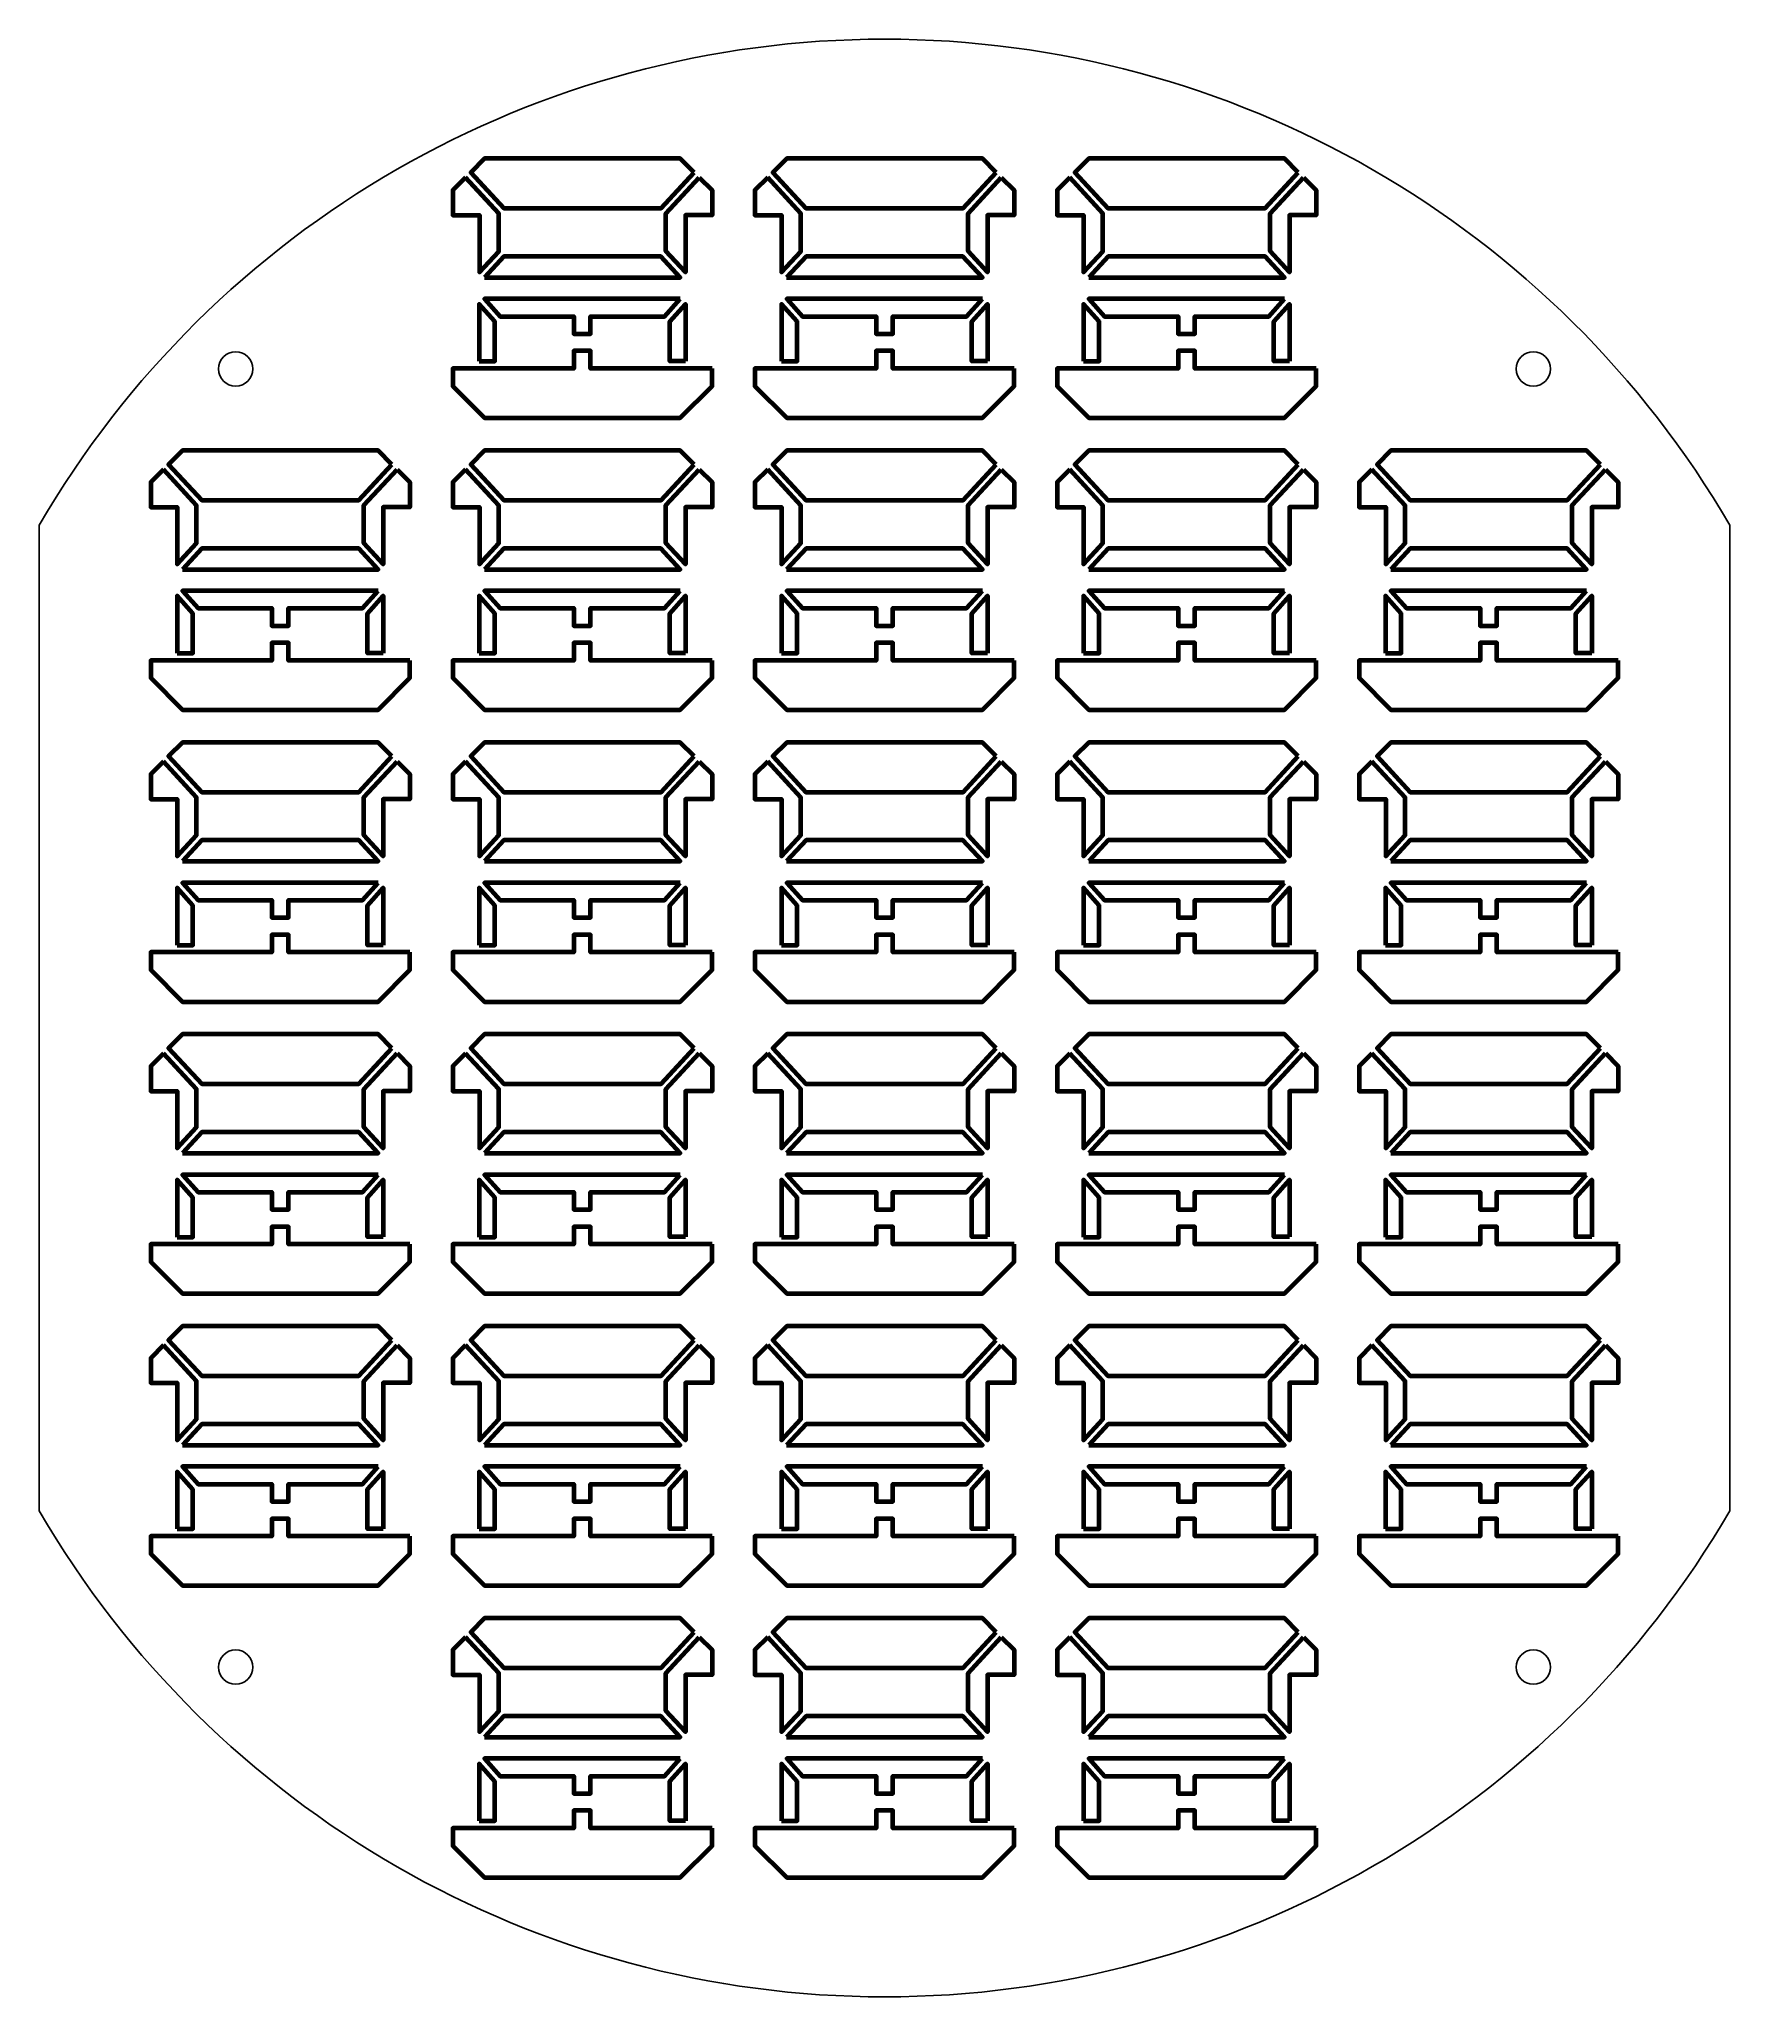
# Model space of a CAD drawing. Header units: millimetres. Extents: x 2372 to 2569, y 1689 to 1917.
import ezdxf

# ---------------------------------------------------------------- set-up
doc = ezdxf.new("R2010")
doc.units = ezdxf.units.MM
doc.layers.add('mask_hole', color=100, linetype='Continuous')
doc.layers.add('mask_outline', color=10, linetype='Continuous')
doc.layers.add('mask_stencil', color=30, linetype='Continuous', lineweight=70)

msp = doc.modelspace()

# ---------------------------------------------------------------- linework, layer by layer
at = {"layer": 'mask_hole'}
for centre in [(2395.34, 1878.88), (2546.54, 1878.88), (2395.34, 1727.68), (2546.54, 1727.68)]:
    msp.add_circle(centre, 2, dxfattribs=at)
at = {"layer": 'mask_outline'}
for p, q in [((2372.44, 1745.88), (2372.44, 1860.68)), ((2569.44, 1860.67), (2569.44, 1745.9))]:
    msp.add_line(p, q, dxfattribs=at)
for start, end in [(30.2232, 149.7686), (210.2314, 329.7768)]:
    msp.add_arc((2470.94, 1803.28), 114, start, end, dxfattribs=at)
at = {"layer": 'mask_stencil'}
for points in [[(2448.75, 1901.76), (2447.14, 1903.38), (2424.35, 1903.38), (2422.73, 1901.76), (2426.58, 1897.6), (2444.9, 1897.6), (2448.75, 1901.76)], [(2483.95, 1901.76), (2482.34, 1903.38), (2459.55, 1903.38), (2457.93, 1901.76), (2461.78, 1897.6), (2480.1, 1897.6), (2483.95, 1901.76)], [(2519.15, 1901.76), (2517.54, 1903.38), (2494.75, 1903.38), (2493.13, 1901.76), (2496.98, 1897.6), (2515.3, 1897.6), (2519.15, 1901.76)], [(2422.13, 1901.16), (2420.64, 1899.68), (2420.64, 1896.78), (2423.74, 1896.78), (2423.74, 1890.13), (2425.99, 1892.57), (2425.99, 1896.98), (2422.13, 1901.16)], [(2449.35, 1901.17), (2450.84, 1899.68), (2450.84, 1896.78), (2447.74, 1896.78), (2447.74, 1890.13), (2445.48, 1892.58), (2445.48, 1896.99), (2449.35, 1901.17)], [(2457.33, 1901.16), (2455.84, 1899.68), (2455.84, 1896.78), (2458.94, 1896.78), (2458.94, 1890.13), (2461.19, 1892.57), (2461.19, 1896.98), (2457.33, 1901.16)], [(2484.55, 1901.17), (2486.04, 1899.68), (2486.04, 1896.78), (2482.94, 1896.78), (2482.94, 1890.13), (2480.68, 1892.58), (2480.68, 1896.99), (2484.55, 1901.17)], [(2492.53, 1901.16), (2491.04, 1899.68), (2491.04, 1896.78), (2494.14, 1896.78), (2494.14, 1890.13), (2496.39, 1892.57), (2496.39, 1896.98), (2492.53, 1901.16)], [(2519.75, 1901.17), (2521.24, 1899.68), (2521.24, 1896.78), (2518.14, 1896.78), (2518.14, 1890.13), (2515.88, 1892.58), (2515.88, 1896.99), (2519.75, 1901.17)], [(2424.33, 1889.53), (2447.15, 1889.53), (2444.88, 1891.98), (2426.6, 1891.98), (2424.33, 1889.53)], [(2459.53, 1889.53), (2482.35, 1889.53), (2480.08, 1891.98), (2461.8, 1891.98), (2459.53, 1889.53)], [(2494.73, 1889.53), (2517.55, 1889.53), (2515.28, 1891.98), (2497, 1891.98), (2494.73, 1889.53)], [(2423.72, 1879.77), (2425.55, 1879.77), (2425.55, 1884.38), (2423.72, 1886.43), (2423.72, 1879.77)], [(2447.14, 1887.03), (2424.34, 1887.03), (2426.17, 1885), (2434.76, 1885), (2434.76, 1882.97), (2436.7, 1882.97), (2436.7, 1885), (2445.31, 1885), (2447.14, 1887.03)], [(2447.74, 1879.78), (2445.91, 1879.78), (2445.91, 1884.39), (2447.74, 1886.43), (2447.74, 1879.78)], [(2458.92, 1879.77), (2460.75, 1879.77), (2460.75, 1884.38), (2458.92, 1886.43), (2458.92, 1879.77)], [(2482.34, 1887.03), (2459.54, 1887.03), (2461.37, 1885), (2469.96, 1885), (2469.96, 1882.97), (2471.9, 1882.97), (2471.9, 1885), (2480.51, 1885), (2482.34, 1887.03)], [(2482.94, 1879.78), (2481.11, 1879.78), (2481.11, 1884.39), (2482.94, 1886.43), (2482.94, 1879.78)], [(2494.12, 1879.77), (2495.95, 1879.77), (2495.95, 1884.38), (2494.12, 1886.43), (2494.12, 1879.77)], [(2517.54, 1887.03), (2494.74, 1887.03), (2496.57, 1885), (2505.16, 1885), (2505.16, 1882.97), (2507.1, 1882.97), (2507.1, 1885), (2515.71, 1885), (2517.54, 1887.03)], [(2518.14, 1879.78), (2516.31, 1879.78), (2516.31, 1884.39), (2518.14, 1886.43), (2518.14, 1879.78)], [(2450.84, 1878.93), (2436.7, 1878.93), (2436.7, 1880.97), (2434.76, 1880.97), (2434.76, 1878.93), (2420.65, 1878.93), (2420.65, 1876.88), (2424.35, 1873.18), (2447.14, 1873.18), (2450.84, 1876.88), (2450.84, 1878.93)], [(2486.04, 1878.93), (2471.9, 1878.93), (2471.9, 1880.97), (2469.96, 1880.97), (2469.96, 1878.93), (2455.85, 1878.93), (2455.85, 1876.88), (2459.55, 1873.18), (2482.34, 1873.18), (2486.04, 1876.88), (2486.04, 1878.93)], [(2521.24, 1878.93), (2507.1, 1878.93), (2507.1, 1880.97), (2505.16, 1880.97), (2505.16, 1878.93), (2491.05, 1878.93), (2491.05, 1876.88), (2494.75, 1873.18), (2517.54, 1873.18), (2521.24, 1876.88), (2521.24, 1878.93)], [(2413.55, 1867.76), (2411.94, 1869.38), (2389.15, 1869.38), (2387.53, 1867.76), (2391.38, 1863.6), (2409.7, 1863.6), (2413.55, 1867.76)], [(2448.75, 1867.76), (2447.14, 1869.38), (2424.35, 1869.38), (2422.73, 1867.76), (2426.58, 1863.6), (2444.9, 1863.6), (2448.75, 1867.76)], [(2483.95, 1867.76), (2482.34, 1869.38), (2459.55, 1869.38), (2457.93, 1867.76), (2461.78, 1863.6), (2480.1, 1863.6), (2483.95, 1867.76)], [(2519.15, 1867.76), (2517.54, 1869.38), (2494.75, 1869.38), (2493.13, 1867.76), (2496.98, 1863.6), (2515.3, 1863.6), (2519.15, 1867.76)], [(2554.35, 1867.76), (2552.74, 1869.38), (2529.95, 1869.38), (2528.33, 1867.76), (2532.18, 1863.6), (2550.5, 1863.6), (2554.35, 1867.76)], [(2386.93, 1867.16), (2385.44, 1865.68), (2385.44, 1862.78), (2388.54, 1862.78), (2388.54, 1856.13), (2390.79, 1858.57), (2390.79, 1862.98), (2386.93, 1867.16)], [(2414.15, 1867.17), (2415.64, 1865.68), (2415.64, 1862.78), (2412.54, 1862.78), (2412.54, 1856.13), (2410.28, 1858.58), (2410.28, 1862.99), (2414.15, 1867.17)], [(2422.13, 1867.16), (2420.64, 1865.68), (2420.64, 1862.78), (2423.74, 1862.78), (2423.74, 1856.13), (2425.99, 1858.57), (2425.99, 1862.98), (2422.13, 1867.16)], [(2449.35, 1867.17), (2450.84, 1865.68), (2450.84, 1862.78), (2447.74, 1862.78), (2447.74, 1856.13), (2445.48, 1858.58), (2445.48, 1862.99), (2449.35, 1867.17)], [(2457.33, 1867.16), (2455.84, 1865.68), (2455.84, 1862.78), (2458.94, 1862.78), (2458.94, 1856.13), (2461.19, 1858.57), (2461.19, 1862.98), (2457.33, 1867.16)], [(2484.55, 1867.17), (2486.04, 1865.68), (2486.04, 1862.78), (2482.94, 1862.78), (2482.94, 1856.13), (2480.68, 1858.58), (2480.68, 1862.99), (2484.55, 1867.17)], [(2492.53, 1867.16), (2491.04, 1865.68), (2491.04, 1862.78), (2494.14, 1862.78), (2494.14, 1856.13), (2496.39, 1858.57), (2496.39, 1862.98), (2492.53, 1867.16)], [(2519.75, 1867.17), (2521.24, 1865.68), (2521.24, 1862.78), (2518.14, 1862.78), (2518.14, 1856.13), (2515.88, 1858.58), (2515.88, 1862.99), (2519.75, 1867.17)], [(2527.73, 1867.16), (2526.24, 1865.68), (2526.24, 1862.78), (2529.34, 1862.78), (2529.34, 1856.13), (2531.59, 1858.57), (2531.59, 1862.98), (2527.73, 1867.16)], [(2554.95, 1867.17), (2556.44, 1865.68), (2556.44, 1862.78), (2553.34, 1862.78), (2553.34, 1856.13), (2551.08, 1858.58), (2551.08, 1862.99), (2554.95, 1867.17)], [(2389.13, 1855.53), (2411.95, 1855.53), (2409.68, 1857.98), (2391.4, 1857.98), (2389.13, 1855.53)], [(2424.33, 1855.53), (2447.15, 1855.53), (2444.88, 1857.98), (2426.6, 1857.98), (2424.33, 1855.53)], [(2459.53, 1855.53), (2482.35, 1855.53), (2480.08, 1857.98), (2461.8, 1857.98), (2459.53, 1855.53)], [(2494.73, 1855.53), (2517.55, 1855.53), (2515.28, 1857.98), (2497, 1857.98), (2494.73, 1855.53)], [(2529.93, 1855.53), (2552.75, 1855.53), (2550.48, 1857.98), (2532.2, 1857.98), (2529.93, 1855.53)], [(2388.52, 1845.77), (2390.35, 1845.77), (2390.35, 1850.38), (2388.52, 1852.43), (2388.52, 1845.77)], [(2411.94, 1853.03), (2389.14, 1853.03), (2390.97, 1851), (2399.56, 1851), (2399.56, 1848.97), (2401.5, 1848.97), (2401.5, 1851), (2410.11, 1851), (2411.94, 1853.03)], [(2412.54, 1845.78), (2410.71, 1845.78), (2410.71, 1850.39), (2412.54, 1852.43), (2412.54, 1845.78)], [(2423.72, 1845.77), (2425.55, 1845.77), (2425.55, 1850.38), (2423.72, 1852.43), (2423.72, 1845.77)], [(2447.14, 1853.03), (2424.34, 1853.03), (2426.17, 1851), (2434.76, 1851), (2434.76, 1848.97), (2436.7, 1848.97), (2436.7, 1851), (2445.31, 1851), (2447.14, 1853.03)], [(2447.74, 1845.78), (2445.91, 1845.78), (2445.91, 1850.39), (2447.74, 1852.43), (2447.74, 1845.78)], [(2458.92, 1845.77), (2460.75, 1845.77), (2460.75, 1850.38), (2458.92, 1852.43), (2458.92, 1845.77)], [(2482.34, 1853.03), (2459.54, 1853.03), (2461.37, 1851), (2469.96, 1851), (2469.96, 1848.97), (2471.9, 1848.97), (2471.9, 1851), (2480.51, 1851), (2482.34, 1853.03)], [(2482.94, 1845.78), (2481.11, 1845.78), (2481.11, 1850.39), (2482.94, 1852.43), (2482.94, 1845.78)], [(2494.12, 1845.77), (2495.95, 1845.77), (2495.95, 1850.38), (2494.12, 1852.43), (2494.12, 1845.77)], [(2517.54, 1853.03), (2494.74, 1853.03), (2496.57, 1851), (2505.16, 1851), (2505.16, 1848.97), (2507.1, 1848.97), (2507.1, 1851), (2515.71, 1851), (2517.54, 1853.03)], [(2518.14, 1845.78), (2516.31, 1845.78), (2516.31, 1850.39), (2518.14, 1852.43), (2518.14, 1845.78)], [(2529.32, 1845.77), (2531.15, 1845.77), (2531.15, 1850.38), (2529.32, 1852.43), (2529.32, 1845.77)], [(2552.74, 1853.03), (2529.94, 1853.03), (2531.77, 1851), (2540.36, 1851), (2540.36, 1848.97), (2542.3, 1848.97), (2542.3, 1851), (2550.91, 1851), (2552.74, 1853.03)], [(2553.34, 1845.78), (2551.51, 1845.78), (2551.51, 1850.39), (2553.34, 1852.43), (2553.34, 1845.78)], [(2415.64, 1844.93), (2401.5, 1844.93), (2401.5, 1846.97), (2399.56, 1846.97), (2399.56, 1844.93), (2385.45, 1844.93), (2385.45, 1842.88), (2389.15, 1839.18), (2411.94, 1839.18), (2415.64, 1842.88), (2415.64, 1844.93)], [(2450.84, 1844.93), (2436.7, 1844.93), (2436.7, 1846.97), (2434.76, 1846.97), (2434.76, 1844.93), (2420.65, 1844.93), (2420.65, 1842.88), (2424.35, 1839.18), (2447.14, 1839.18), (2450.84, 1842.88), (2450.84, 1844.93)], [(2486.04, 1844.93), (2471.9, 1844.93), (2471.9, 1846.97), (2469.96, 1846.97), (2469.96, 1844.93), (2455.85, 1844.93), (2455.85, 1842.88), (2459.55, 1839.18), (2482.34, 1839.18), (2486.04, 1842.88), (2486.04, 1844.93)], [(2521.24, 1844.93), (2507.1, 1844.93), (2507.1, 1846.97), (2505.16, 1846.97), (2505.16, 1844.93), (2491.05, 1844.93), (2491.05, 1842.88), (2494.75, 1839.18), (2517.54, 1839.18), (2521.24, 1842.88), (2521.24, 1844.93)], [(2556.44, 1844.93), (2542.3, 1844.93), (2542.3, 1846.97), (2540.36, 1846.97), (2540.36, 1844.93), (2526.25, 1844.93), (2526.25, 1842.88), (2529.95, 1839.18), (2552.74, 1839.18), (2556.44, 1842.88), (2556.44, 1844.93)], [(2386.93, 1833.16), (2385.44, 1831.68), (2385.44, 1828.78), (2388.54, 1828.78), (2388.54, 1822.13), (2390.79, 1824.57), (2390.79, 1828.98), (2386.93, 1833.16)], [(2413.55, 1833.76), (2411.94, 1835.38), (2389.15, 1835.38), (2387.53, 1833.76), (2391.38, 1829.6), (2409.7, 1829.6), (2413.55, 1833.76)], [(2414.15, 1833.17), (2415.64, 1831.68), (2415.64, 1828.78), (2412.54, 1828.78), (2412.54, 1822.13), (2410.28, 1824.58), (2410.28, 1828.99), (2414.15, 1833.17)], [(2422.13, 1833.16), (2420.64, 1831.68), (2420.64, 1828.78), (2423.74, 1828.78), (2423.74, 1822.13), (2425.99, 1824.57), (2425.99, 1828.98), (2422.13, 1833.16)], [(2448.75, 1833.76), (2447.14, 1835.38), (2424.35, 1835.38), (2422.73, 1833.76), (2426.58, 1829.6), (2444.9, 1829.6), (2448.75, 1833.76)], [(2449.35, 1833.17), (2450.84, 1831.68), (2450.84, 1828.78), (2447.74, 1828.78), (2447.74, 1822.13), (2445.48, 1824.58), (2445.48, 1828.99), (2449.35, 1833.17)], [(2457.33, 1833.16), (2455.84, 1831.68), (2455.84, 1828.78), (2458.94, 1828.78), (2458.94, 1822.13), (2461.19, 1824.57), (2461.19, 1828.98), (2457.33, 1833.16)], [(2483.95, 1833.76), (2482.34, 1835.38), (2459.55, 1835.38), (2457.93, 1833.76), (2461.78, 1829.6), (2480.1, 1829.6), (2483.95, 1833.76)], [(2484.55, 1833.17), (2486.04, 1831.68), (2486.04, 1828.78), (2482.94, 1828.78), (2482.94, 1822.13), (2480.68, 1824.58), (2480.68, 1828.99), (2484.55, 1833.17)], [(2492.53, 1833.16), (2491.04, 1831.68), (2491.04, 1828.78), (2494.14, 1828.78), (2494.14, 1822.13), (2496.39, 1824.57), (2496.39, 1828.98), (2492.53, 1833.16)], [(2519.15, 1833.76), (2517.54, 1835.38), (2494.75, 1835.38), (2493.13, 1833.76), (2496.98, 1829.6), (2515.3, 1829.6), (2519.15, 1833.76)], [(2519.75, 1833.17), (2521.24, 1831.68), (2521.24, 1828.78), (2518.14, 1828.78), (2518.14, 1822.13), (2515.88, 1824.58), (2515.88, 1828.99), (2519.75, 1833.17)], [(2527.73, 1833.16), (2526.24, 1831.68), (2526.24, 1828.78), (2529.34, 1828.78), (2529.34, 1822.13), (2531.59, 1824.57), (2531.59, 1828.98), (2527.73, 1833.16)], [(2554.35, 1833.76), (2552.74, 1835.38), (2529.95, 1835.38), (2528.33, 1833.76), (2532.18, 1829.6), (2550.5, 1829.6), (2554.35, 1833.76)], [(2554.95, 1833.17), (2556.44, 1831.68), (2556.44, 1828.78), (2553.34, 1828.78), (2553.34, 1822.13), (2551.08, 1824.58), (2551.08, 1828.99), (2554.95, 1833.17)], [(2389.13, 1821.53), (2411.95, 1821.53), (2409.68, 1823.98), (2391.4, 1823.98), (2389.13, 1821.53)], [(2424.33, 1821.53), (2447.15, 1821.53), (2444.88, 1823.98), (2426.6, 1823.98), (2424.33, 1821.53)], [(2459.53, 1821.53), (2482.35, 1821.53), (2480.08, 1823.98), (2461.8, 1823.98), (2459.53, 1821.53)], [(2494.73, 1821.53), (2517.55, 1821.53), (2515.28, 1823.98), (2497, 1823.98), (2494.73, 1821.53)], [(2529.93, 1821.53), (2552.75, 1821.53), (2550.48, 1823.98), (2532.2, 1823.98), (2529.93, 1821.53)], [(2388.52, 1811.77), (2390.35, 1811.77), (2390.35, 1816.38), (2388.52, 1818.43), (2388.52, 1811.77)], [(2411.94, 1819.03), (2389.14, 1819.03), (2390.97, 1817), (2399.56, 1817), (2399.56, 1814.97), (2401.5, 1814.97), (2401.5, 1817), (2410.11, 1817), (2411.94, 1819.03)], [(2412.54, 1811.78), (2410.71, 1811.78), (2410.71, 1816.39), (2412.54, 1818.43), (2412.54, 1811.78)], [(2423.72, 1811.77), (2425.55, 1811.77), (2425.55, 1816.38), (2423.72, 1818.43), (2423.72, 1811.77)], [(2447.14, 1819.03), (2424.34, 1819.03), (2426.17, 1817), (2434.76, 1817), (2434.76, 1814.97), (2436.7, 1814.97), (2436.7, 1817), (2445.31, 1817), (2447.14, 1819.03)], [(2447.74, 1811.78), (2445.91, 1811.78), (2445.91, 1816.39), (2447.74, 1818.43), (2447.74, 1811.78)], [(2458.92, 1811.77), (2460.75, 1811.77), (2460.75, 1816.38), (2458.92, 1818.43), (2458.92, 1811.77)], [(2482.34, 1819.03), (2459.54, 1819.03), (2461.37, 1817), (2469.96, 1817), (2469.96, 1814.97), (2471.9, 1814.97), (2471.9, 1817), (2480.51, 1817), (2482.34, 1819.03)], [(2482.94, 1811.78), (2481.11, 1811.78), (2481.11, 1816.39), (2482.94, 1818.43), (2482.94, 1811.78)], [(2494.12, 1811.77), (2495.95, 1811.77), (2495.95, 1816.38), (2494.12, 1818.43), (2494.12, 1811.77)], [(2517.54, 1819.03), (2494.74, 1819.03), (2496.57, 1817), (2505.16, 1817), (2505.16, 1814.97), (2507.1, 1814.97), (2507.1, 1817), (2515.71, 1817), (2517.54, 1819.03)], [(2518.14, 1811.78), (2516.31, 1811.78), (2516.31, 1816.39), (2518.14, 1818.43), (2518.14, 1811.78)], [(2529.32, 1811.77), (2531.15, 1811.77), (2531.15, 1816.38), (2529.32, 1818.43), (2529.32, 1811.77)], [(2552.74, 1819.03), (2529.94, 1819.03), (2531.77, 1817), (2540.36, 1817), (2540.36, 1814.97), (2542.3, 1814.97), (2542.3, 1817), (2550.91, 1817), (2552.74, 1819.03)], [(2553.34, 1811.78), (2551.51, 1811.78), (2551.51, 1816.39), (2553.34, 1818.43), (2553.34, 1811.78)], [(2415.64, 1810.93), (2401.5, 1810.93), (2401.5, 1812.97), (2399.56, 1812.97), (2399.56, 1810.93), (2385.45, 1810.93), (2385.45, 1808.88), (2389.15, 1805.18), (2411.94, 1805.18), (2415.64, 1808.88), (2415.64, 1810.93)], [(2450.84, 1810.93), (2436.7, 1810.93), (2436.7, 1812.97), (2434.76, 1812.97), (2434.76, 1810.93), (2420.65, 1810.93), (2420.65, 1808.88), (2424.35, 1805.18), (2447.14, 1805.18), (2450.84, 1808.88), (2450.84, 1810.93)], [(2486.04, 1810.93), (2471.9, 1810.93), (2471.9, 1812.97), (2469.96, 1812.97), (2469.96, 1810.93), (2455.85, 1810.93), (2455.85, 1808.88), (2459.55, 1805.18), (2482.34, 1805.18), (2486.04, 1808.88), (2486.04, 1810.93)], [(2521.24, 1810.93), (2507.1, 1810.93), (2507.1, 1812.97), (2505.16, 1812.97), (2505.16, 1810.93), (2491.05, 1810.93), (2491.05, 1808.88), (2494.75, 1805.18), (2517.54, 1805.18), (2521.24, 1808.88), (2521.24, 1810.93)], [(2556.44, 1810.93), (2542.3, 1810.93), (2542.3, 1812.97), (2540.36, 1812.97), (2540.36, 1810.93), (2526.25, 1810.93), (2526.25, 1808.88), (2529.95, 1805.18), (2552.74, 1805.18), (2556.44, 1808.88), (2556.44, 1810.93)], [(2413.55, 1799.76), (2411.94, 1801.38), (2389.15, 1801.38), (2387.53, 1799.76), (2391.38, 1795.6), (2409.7, 1795.6), (2413.55, 1799.76)], [(2448.75, 1799.76), (2447.14, 1801.38), (2424.35, 1801.38), (2422.73, 1799.76), (2426.58, 1795.6), (2444.9, 1795.6), (2448.75, 1799.76)], [(2483.95, 1799.76), (2482.34, 1801.38), (2459.55, 1801.38), (2457.93, 1799.76), (2461.78, 1795.6), (2480.1, 1795.6), (2483.95, 1799.76)], [(2519.15, 1799.76), (2517.54, 1801.38), (2494.75, 1801.38), (2493.13, 1799.76), (2496.98, 1795.6), (2515.3, 1795.6), (2519.15, 1799.76)], [(2554.35, 1799.76), (2552.74, 1801.38), (2529.95, 1801.38), (2528.33, 1799.76), (2532.18, 1795.6), (2550.5, 1795.6), (2554.35, 1799.76)], [(2386.93, 1799.16), (2385.44, 1797.68), (2385.44, 1794.78), (2388.54, 1794.78), (2388.54, 1788.13), (2390.79, 1790.57), (2390.79, 1794.98), (2386.93, 1799.16)], [(2414.15, 1799.17), (2415.64, 1797.68), (2415.64, 1794.78), (2412.54, 1794.78), (2412.54, 1788.13), (2410.28, 1790.58), (2410.28, 1794.99), (2414.15, 1799.17)], [(2422.13, 1799.16), (2420.64, 1797.68), (2420.64, 1794.78), (2423.74, 1794.78), (2423.74, 1788.13), (2425.99, 1790.57), (2425.99, 1794.98), (2422.13, 1799.16)], [(2449.35, 1799.17), (2450.84, 1797.68), (2450.84, 1794.78), (2447.74, 1794.78), (2447.74, 1788.13), (2445.48, 1790.58), (2445.48, 1794.99), (2449.35, 1799.17)], [(2457.33, 1799.16), (2455.84, 1797.68), (2455.84, 1794.78), (2458.94, 1794.78), (2458.94, 1788.13), (2461.19, 1790.57), (2461.19, 1794.98), (2457.33, 1799.16)], [(2484.55, 1799.17), (2486.04, 1797.68), (2486.04, 1794.78), (2482.94, 1794.78), (2482.94, 1788.13), (2480.68, 1790.58), (2480.68, 1794.99), (2484.55, 1799.17)], [(2492.53, 1799.16), (2491.04, 1797.68), (2491.04, 1794.78), (2494.14, 1794.78), (2494.14, 1788.13), (2496.39, 1790.57), (2496.39, 1794.98), (2492.53, 1799.16)], [(2519.75, 1799.17), (2521.24, 1797.68), (2521.24, 1794.78), (2518.14, 1794.78), (2518.14, 1788.13), (2515.88, 1790.58), (2515.88, 1794.99), (2519.75, 1799.17)], [(2527.73, 1799.16), (2526.24, 1797.68), (2526.24, 1794.78), (2529.34, 1794.78), (2529.34, 1788.13), (2531.59, 1790.57), (2531.59, 1794.98), (2527.73, 1799.16)], [(2554.95, 1799.17), (2556.44, 1797.68), (2556.44, 1794.78), (2553.34, 1794.78), (2553.34, 1788.13), (2551.08, 1790.58), (2551.08, 1794.99), (2554.95, 1799.17)], [(2389.13, 1787.53), (2411.95, 1787.53), (2409.68, 1789.98), (2391.4, 1789.98), (2389.13, 1787.53)], [(2424.33, 1787.53), (2447.15, 1787.53), (2444.88, 1789.98), (2426.6, 1789.98), (2424.33, 1787.53)], [(2459.53, 1787.53), (2482.35, 1787.53), (2480.08, 1789.98), (2461.8, 1789.98), (2459.53, 1787.53)], [(2494.73, 1787.53), (2517.55, 1787.53), (2515.28, 1789.98), (2497, 1789.98), (2494.73, 1787.53)], [(2529.93, 1787.53), (2552.75, 1787.53), (2550.48, 1789.98), (2532.2, 1789.98), (2529.93, 1787.53)], [(2388.52, 1777.77), (2390.35, 1777.77), (2390.35, 1782.38), (2388.52, 1784.43), (2388.52, 1777.77)], [(2411.94, 1785.03), (2389.14, 1785.03), (2390.97, 1783), (2399.56, 1783), (2399.56, 1780.97), (2401.5, 1780.97), (2401.5, 1783), (2410.11, 1783), (2411.94, 1785.03)], [(2412.54, 1777.78), (2410.71, 1777.78), (2410.71, 1782.39), (2412.54, 1784.43), (2412.54, 1777.78)], [(2423.72, 1777.77), (2425.55, 1777.77), (2425.55, 1782.38), (2423.72, 1784.43), (2423.72, 1777.77)], [(2447.14, 1785.03), (2424.34, 1785.03), (2426.17, 1783), (2434.76, 1783), (2434.76, 1780.97), (2436.7, 1780.97), (2436.7, 1783), (2445.31, 1783), (2447.14, 1785.03)], [(2447.74, 1777.78), (2445.91, 1777.78), (2445.91, 1782.39), (2447.74, 1784.43), (2447.74, 1777.78)], [(2458.92, 1777.77), (2460.75, 1777.77), (2460.75, 1782.38), (2458.92, 1784.43), (2458.92, 1777.77)], [(2482.34, 1785.03), (2459.54, 1785.03), (2461.37, 1783), (2469.96, 1783), (2469.96, 1780.97), (2471.9, 1780.97), (2471.9, 1783), (2480.51, 1783), (2482.34, 1785.03)], [(2482.94, 1777.78), (2481.11, 1777.78), (2481.11, 1782.39), (2482.94, 1784.43), (2482.94, 1777.78)], [(2494.12, 1777.77), (2495.95, 1777.77), (2495.95, 1782.38), (2494.12, 1784.43), (2494.12, 1777.77)], [(2517.54, 1785.03), (2494.74, 1785.03), (2496.57, 1783), (2505.16, 1783), (2505.16, 1780.97), (2507.1, 1780.97), (2507.1, 1783), (2515.71, 1783), (2517.54, 1785.03)], [(2518.14, 1777.78), (2516.31, 1777.78), (2516.31, 1782.39), (2518.14, 1784.43), (2518.14, 1777.78)], [(2529.32, 1777.77), (2531.15, 1777.77), (2531.15, 1782.38), (2529.32, 1784.43), (2529.32, 1777.77)], [(2552.74, 1785.03), (2529.94, 1785.03), (2531.77, 1783), (2540.36, 1783), (2540.36, 1780.97), (2542.3, 1780.97), (2542.3, 1783), (2550.91, 1783), (2552.74, 1785.03)], [(2553.34, 1777.78), (2551.51, 1777.78), (2551.51, 1782.39), (2553.34, 1784.43), (2553.34, 1777.78)], [(2415.64, 1776.93), (2401.5, 1776.93), (2401.5, 1778.97), (2399.56, 1778.97), (2399.56, 1776.93), (2385.45, 1776.93), (2385.45, 1774.88), (2389.15, 1771.18), (2411.94, 1771.18), (2415.64, 1774.88), (2415.64, 1776.93)], [(2450.84, 1776.93), (2436.7, 1776.93), (2436.7, 1778.97), (2434.76, 1778.97), (2434.76, 1776.93), (2420.65, 1776.93), (2420.65, 1774.88), (2424.35, 1771.18), (2447.14, 1771.18), (2450.84, 1774.88), (2450.84, 1776.93)], [(2486.04, 1776.93), (2471.9, 1776.93), (2471.9, 1778.97), (2469.96, 1778.97), (2469.96, 1776.93), (2455.85, 1776.93), (2455.85, 1774.88), (2459.55, 1771.18), (2482.34, 1771.18), (2486.04, 1774.88), (2486.04, 1776.93)], [(2521.24, 1776.93), (2507.1, 1776.93), (2507.1, 1778.97), (2505.16, 1778.97), (2505.16, 1776.93), (2491.05, 1776.93), (2491.05, 1774.88), (2494.75, 1771.18), (2517.54, 1771.18), (2521.24, 1774.88), (2521.24, 1776.93)], [(2556.44, 1776.93), (2542.3, 1776.93), (2542.3, 1778.97), (2540.36, 1778.97), (2540.36, 1776.93), (2526.25, 1776.93), (2526.25, 1774.88), (2529.95, 1771.18), (2552.74, 1771.18), (2556.44, 1774.88), (2556.44, 1776.93)], [(2413.55, 1765.76), (2411.94, 1767.38), (2389.15, 1767.38), (2387.53, 1765.76), (2391.38, 1761.6), (2409.7, 1761.6), (2413.55, 1765.76)], [(2448.75, 1765.76), (2447.14, 1767.38), (2424.35, 1767.38), (2422.73, 1765.76), (2426.58, 1761.6), (2444.9, 1761.6), (2448.75, 1765.76)], [(2483.95, 1765.76), (2482.34, 1767.38), (2459.55, 1767.38), (2457.93, 1765.76), (2461.78, 1761.6), (2480.1, 1761.6), (2483.95, 1765.76)], [(2519.15, 1765.76), (2517.54, 1767.38), (2494.75, 1767.38), (2493.13, 1765.76), (2496.98, 1761.6), (2515.3, 1761.6), (2519.15, 1765.76)], [(2554.35, 1765.76), (2552.74, 1767.38), (2529.95, 1767.38), (2528.33, 1765.76), (2532.18, 1761.6), (2550.5, 1761.6), (2554.35, 1765.76)], [(2386.93, 1765.16), (2385.44, 1763.68), (2385.44, 1760.78), (2388.54, 1760.78), (2388.54, 1754.13), (2390.79, 1756.57), (2390.79, 1760.98), (2386.93, 1765.16)], [(2414.15, 1765.17), (2415.64, 1763.68), (2415.64, 1760.78), (2412.54, 1760.78), (2412.54, 1754.13), (2410.28, 1756.58), (2410.28, 1760.99), (2414.15, 1765.17)], [(2422.13, 1765.16), (2420.64, 1763.68), (2420.64, 1760.78), (2423.74, 1760.78), (2423.74, 1754.13), (2425.99, 1756.57), (2425.99, 1760.98), (2422.13, 1765.16)], [(2449.35, 1765.17), (2450.84, 1763.68), (2450.84, 1760.78), (2447.74, 1760.78), (2447.74, 1754.13), (2445.48, 1756.58), (2445.48, 1760.99), (2449.35, 1765.17)], [(2457.33, 1765.16), (2455.84, 1763.68), (2455.84, 1760.78), (2458.94, 1760.78), (2458.94, 1754.13), (2461.19, 1756.57), (2461.19, 1760.98), (2457.33, 1765.16)], [(2484.55, 1765.17), (2486.04, 1763.68), (2486.04, 1760.78), (2482.94, 1760.78), (2482.94, 1754.13), (2480.68, 1756.58), (2480.68, 1760.99), (2484.55, 1765.17)], [(2492.53, 1765.16), (2491.04, 1763.68), (2491.04, 1760.78), (2494.14, 1760.78), (2494.14, 1754.13), (2496.39, 1756.57), (2496.39, 1760.98), (2492.53, 1765.16)], [(2519.75, 1765.17), (2521.24, 1763.68), (2521.24, 1760.78), (2518.14, 1760.78), (2518.14, 1754.13), (2515.88, 1756.58), (2515.88, 1760.99), (2519.75, 1765.17)], [(2527.73, 1765.16), (2526.24, 1763.68), (2526.24, 1760.78), (2529.34, 1760.78), (2529.34, 1754.13), (2531.59, 1756.57), (2531.59, 1760.98), (2527.73, 1765.16)], [(2554.95, 1765.17), (2556.44, 1763.68), (2556.44, 1760.78), (2553.34, 1760.78), (2553.34, 1754.13), (2551.08, 1756.58), (2551.08, 1760.99), (2554.95, 1765.17)], [(2389.13, 1753.53), (2411.95, 1753.53), (2409.68, 1755.98), (2391.4, 1755.98), (2389.13, 1753.53)], [(2424.33, 1753.53), (2447.15, 1753.53), (2444.88, 1755.98), (2426.6, 1755.98), (2424.33, 1753.53)], [(2459.53, 1753.53), (2482.35, 1753.53), (2480.08, 1755.98), (2461.8, 1755.98), (2459.53, 1753.53)], [(2494.73, 1753.53), (2517.55, 1753.53), (2515.28, 1755.98), (2497, 1755.98), (2494.73, 1753.53)], [(2529.93, 1753.53), (2552.75, 1753.53), (2550.48, 1755.98), (2532.2, 1755.98), (2529.93, 1753.53)], [(2388.52, 1743.77), (2390.35, 1743.77), (2390.35, 1748.38), (2388.52, 1750.43), (2388.52, 1743.77)], [(2411.94, 1751.03), (2389.14, 1751.03), (2390.97, 1749), (2399.56, 1749), (2399.56, 1746.97), (2401.5, 1746.97), (2401.5, 1749), (2410.11, 1749), (2411.94, 1751.03)], [(2412.54, 1743.78), (2410.71, 1743.78), (2410.71, 1748.39), (2412.54, 1750.43), (2412.54, 1743.78)], [(2423.72, 1743.77), (2425.55, 1743.77), (2425.55, 1748.38), (2423.72, 1750.43), (2423.72, 1743.77)], [(2447.14, 1751.03), (2424.34, 1751.03), (2426.17, 1749), (2434.76, 1749), (2434.76, 1746.97), (2436.7, 1746.97), (2436.7, 1749), (2445.31, 1749), (2447.14, 1751.03)], [(2447.74, 1743.78), (2445.91, 1743.78), (2445.91, 1748.39), (2447.74, 1750.43), (2447.74, 1743.78)], [(2458.92, 1743.77), (2460.75, 1743.77), (2460.75, 1748.38), (2458.92, 1750.43), (2458.92, 1743.77)], [(2482.34, 1751.03), (2459.54, 1751.03), (2461.37, 1749), (2469.96, 1749), (2469.96, 1746.97), (2471.9, 1746.97), (2471.9, 1749), (2480.51, 1749), (2482.34, 1751.03)], [(2482.94, 1743.78), (2481.11, 1743.78), (2481.11, 1748.39), (2482.94, 1750.43), (2482.94, 1743.78)], [(2494.12, 1743.77), (2495.95, 1743.77), (2495.95, 1748.38), (2494.12, 1750.43), (2494.12, 1743.77)], [(2517.54, 1751.03), (2494.74, 1751.03), (2496.57, 1749), (2505.16, 1749), (2505.16, 1746.97), (2507.1, 1746.97), (2507.1, 1749), (2515.71, 1749), (2517.54, 1751.03)], [(2518.14, 1743.78), (2516.31, 1743.78), (2516.31, 1748.39), (2518.14, 1750.43), (2518.14, 1743.78)], [(2529.32, 1743.77), (2531.15, 1743.77), (2531.15, 1748.38), (2529.32, 1750.43), (2529.32, 1743.77)], [(2552.74, 1751.03), (2529.94, 1751.03), (2531.77, 1749), (2540.36, 1749), (2540.36, 1746.97), (2542.3, 1746.97), (2542.3, 1749), (2550.91, 1749), (2552.74, 1751.03)], [(2553.34, 1743.78), (2551.51, 1743.78), (2551.51, 1748.39), (2553.34, 1750.43), (2553.34, 1743.78)], [(2415.64, 1742.93), (2401.5, 1742.93), (2401.5, 1744.97), (2399.56, 1744.97), (2399.56, 1742.93), (2385.45, 1742.93), (2385.45, 1740.88), (2389.15, 1737.18), (2411.94, 1737.18), (2415.64, 1740.88), (2415.64, 1742.93)], [(2450.84, 1742.93), (2436.7, 1742.93), (2436.7, 1744.97), (2434.76, 1744.97), (2434.76, 1742.93), (2420.65, 1742.93), (2420.65, 1740.88), (2424.35, 1737.18), (2447.14, 1737.18), (2450.84, 1740.88), (2450.84, 1742.93)], [(2486.04, 1742.93), (2471.9, 1742.93), (2471.9, 1744.97), (2469.96, 1744.97), (2469.96, 1742.93), (2455.85, 1742.93), (2455.85, 1740.88), (2459.55, 1737.18), (2482.34, 1737.18), (2486.04, 1740.88), (2486.04, 1742.93)], [(2521.24, 1742.93), (2507.1, 1742.93), (2507.1, 1744.97), (2505.16, 1744.97), (2505.16, 1742.93), (2491.05, 1742.93), (2491.05, 1740.88), (2494.75, 1737.18), (2517.54, 1737.18), (2521.24, 1740.88), (2521.24, 1742.93)], [(2556.44, 1742.93), (2542.3, 1742.93), (2542.3, 1744.97), (2540.36, 1744.97), (2540.36, 1742.93), (2526.25, 1742.93), (2526.25, 1740.88), (2529.95, 1737.18), (2552.74, 1737.18), (2556.44, 1740.88), (2556.44, 1742.93)], [(2448.75, 1731.76), (2447.14, 1733.38), (2424.35, 1733.38), (2422.73, 1731.76), (2426.58, 1727.6), (2444.9, 1727.6), (2448.75, 1731.76)], [(2483.95, 1731.76), (2482.34, 1733.38), (2459.55, 1733.38), (2457.93, 1731.76), (2461.78, 1727.6), (2480.1, 1727.6), (2483.95, 1731.76)], [(2519.15, 1731.76), (2517.54, 1733.38), (2494.75, 1733.38), (2493.13, 1731.76), (2496.98, 1727.6), (2515.3, 1727.6), (2519.15, 1731.76)], [(2422.13, 1731.16), (2420.64, 1729.68), (2420.64, 1726.78), (2423.74, 1726.78), (2423.74, 1720.13), (2425.99, 1722.57), (2425.99, 1726.98), (2422.13, 1731.16)], [(2449.35, 1731.17), (2450.84, 1729.68), (2450.84, 1726.78), (2447.74, 1726.78), (2447.74, 1720.13), (2445.48, 1722.58), (2445.48, 1726.99), (2449.35, 1731.17)], [(2457.33, 1731.16), (2455.84, 1729.68), (2455.84, 1726.78), (2458.94, 1726.78), (2458.94, 1720.13), (2461.19, 1722.57), (2461.19, 1726.98), (2457.33, 1731.16)], [(2484.55, 1731.17), (2486.04, 1729.68), (2486.04, 1726.78), (2482.94, 1726.78), (2482.94, 1720.13), (2480.68, 1722.58), (2480.68, 1726.99), (2484.55, 1731.17)], [(2492.53, 1731.16), (2491.04, 1729.68), (2491.04, 1726.78), (2494.14, 1726.78), (2494.14, 1720.13), (2496.39, 1722.57), (2496.39, 1726.98), (2492.53, 1731.16)], [(2519.75, 1731.17), (2521.24, 1729.68), (2521.24, 1726.78), (2518.14, 1726.78), (2518.14, 1720.13), (2515.88, 1722.58), (2515.88, 1726.99), (2519.75, 1731.17)], [(2424.33, 1719.53), (2447.15, 1719.53), (2444.88, 1721.98), (2426.6, 1721.98), (2424.33, 1719.53)], [(2459.53, 1719.53), (2482.35, 1719.53), (2480.08, 1721.98), (2461.8, 1721.98), (2459.53, 1719.53)], [(2494.73, 1719.53), (2517.55, 1719.53), (2515.28, 1721.98), (2497, 1721.98), (2494.73, 1719.53)], [(2447.14, 1717.03), (2424.34, 1717.03), (2426.17, 1715), (2434.76, 1715), (2434.76, 1712.97), (2436.7, 1712.97), (2436.7, 1715), (2445.31, 1715), (2447.14, 1717.03)], [(2482.34, 1717.03), (2459.54, 1717.03), (2461.37, 1715), (2469.96, 1715), (2469.96, 1712.97), (2471.9, 1712.97), (2471.9, 1715), (2480.51, 1715), (2482.34, 1717.03)], [(2517.54, 1717.03), (2494.74, 1717.03), (2496.57, 1715), (2505.16, 1715), (2505.16, 1712.97), (2507.1, 1712.97), (2507.1, 1715), (2515.71, 1715), (2517.54, 1717.03)], [(2423.72, 1709.77), (2425.55, 1709.77), (2425.55, 1714.38), (2423.72, 1716.43), (2423.72, 1709.77)], [(2447.74, 1709.78), (2445.91, 1709.78), (2445.91, 1714.39), (2447.74, 1716.43), (2447.74, 1709.78)], [(2458.92, 1709.77), (2460.75, 1709.77), (2460.75, 1714.38), (2458.92, 1716.43), (2458.92, 1709.77)], [(2482.94, 1709.78), (2481.11, 1709.78), (2481.11, 1714.39), (2482.94, 1716.43), (2482.94, 1709.78)], [(2494.12, 1709.77), (2495.95, 1709.77), (2495.95, 1714.38), (2494.12, 1716.43), (2494.12, 1709.77)], [(2518.14, 1709.78), (2516.31, 1709.78), (2516.31, 1714.39), (2518.14, 1716.43), (2518.14, 1709.78)], [(2450.84, 1708.93), (2436.7, 1708.93), (2436.7, 1710.97), (2434.76, 1710.97), (2434.76, 1708.93), (2420.65, 1708.93), (2420.65, 1706.88), (2424.35, 1703.18), (2447.14, 1703.18), (2450.84, 1706.88), (2450.84, 1708.93)], [(2486.04, 1708.93), (2471.9, 1708.93), (2471.9, 1710.97), (2469.96, 1710.97), (2469.96, 1708.93), (2455.85, 1708.93), (2455.85, 1706.88), (2459.55, 1703.18), (2482.34, 1703.18), (2486.04, 1706.88), (2486.04, 1708.93)], [(2521.24, 1708.93), (2507.1, 1708.93), (2507.1, 1710.97), (2505.16, 1710.97), (2505.16, 1708.93), (2491.05, 1708.93), (2491.05, 1706.88), (2494.75, 1703.18), (2517.54, 1703.18), (2521.24, 1706.88), (2521.24, 1708.93)]]:
    msp.add_lwpolyline(points, dxfattribs=at)

doc.saveas('drawing.dxf')
